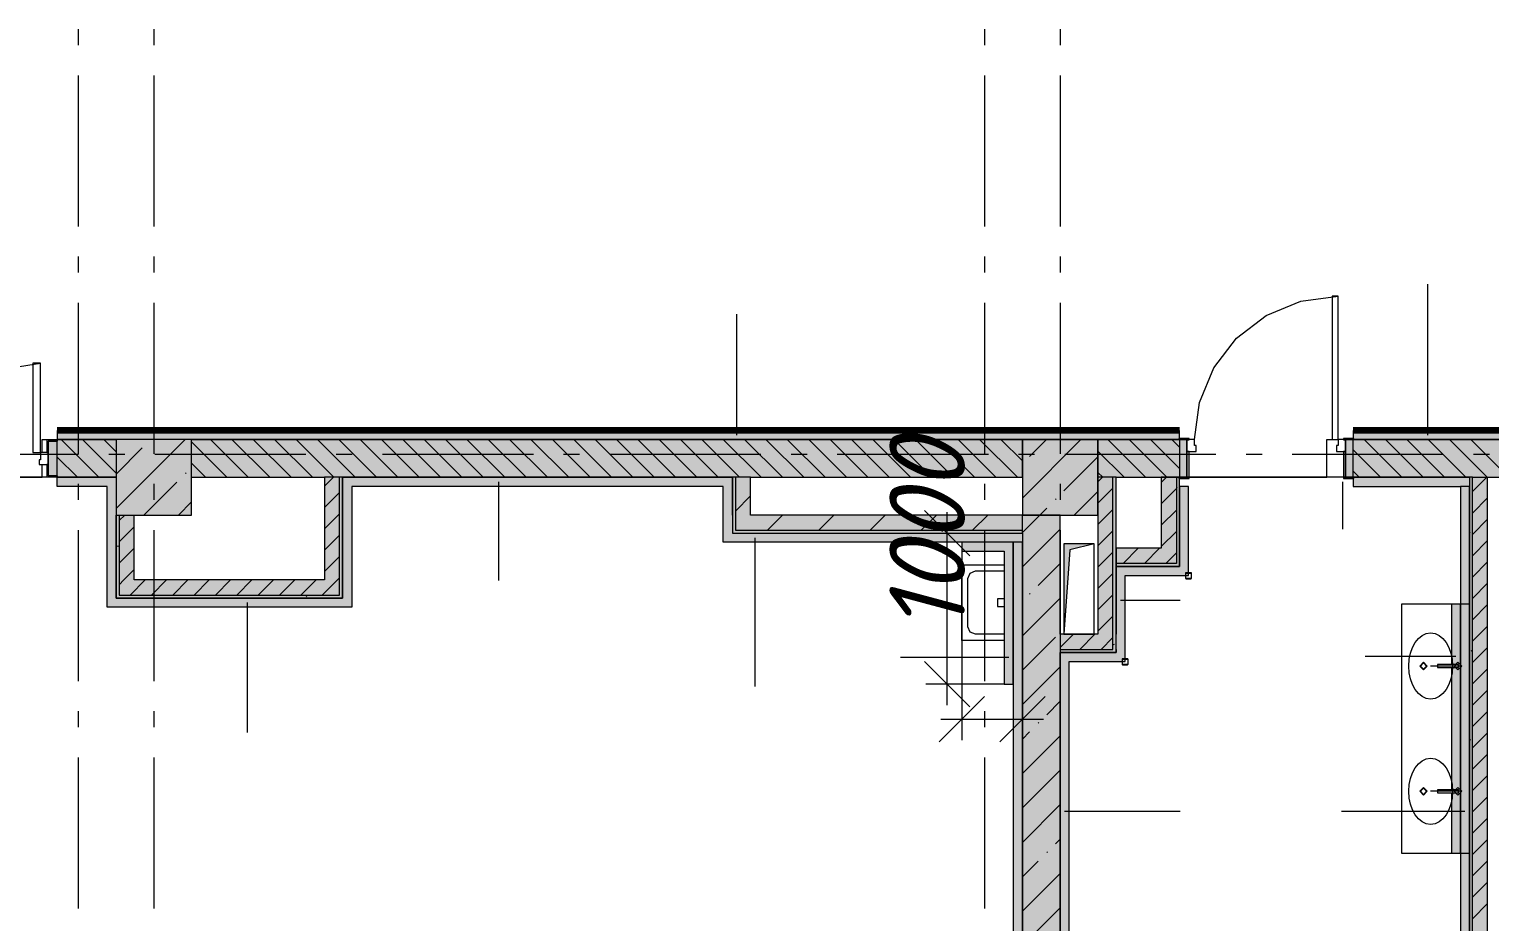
# Model space of a CAD drawing. Header units: millimetres. Extents: x -537608 to 253996, y -217170 to 186033.
# Drawn here: x -309236 to -299567, y 5605 to 11517 of the extents above; entities that cross this region are included whole.
import ezdxf

# ---------------------------------------------------------------- set-up
doc = ezdxf.new("R2010")
doc.units = ezdxf.units.MM
doc.layers.add('16) Лак 1.6м', color=160, linetype='Continuous', lineweight=90)
doc.layers.add('PDF _Геометрия', color=7, linetype='Continuous')
doc.layers.add('PDF _Текст', color=7, linetype='Continuous')
doc.layers.add('PDF _Сплошная заливка', color=7, linetype='Continuous', true_color=0xffffff)
doc.styles.add('PDF ISOCPEUR Italic', font='isocpeui.ttf')

msp = doc.modelspace()

# ---------------------------------------------------------------- hatches: boundary and pattern name
at = {"layer": 'PDF _Сплошная заливка', "true_color": 0xff7d7d, "transparency": 33554559}
h = msp.add_hatch(color=11, dxfattribs=at)
h.paths.add_polyline_path([(-298961.3577, 8799.3465), (-298961.3577, 8859.345), (-300471.358, 8859.345), (-300471.358, 8807.3447), (-300466.3589, 8807.3447), (-300466.3589, 8799.3465), (-299211.3587, 8799.3465)], flags=0)
h.paths.add_polyline_path([(-302661.3562, 8799.3465), (-301626.3578, 8799.3465), (-301626.3578, 8807.3447), (-301621.3587, 8807.3447), (-301621.3587, 8859.345), (-309051.3594, 8859.345), (-309051.3594, 8799.3465), (-302984.786, 8799.3465)], flags=0)
h.paths.add_polyline_path([(-310811.3609, 8799.3465), (-310811.3609, 8859.345), (-311771.359, 8859.345), (-311771.359, 8799.3465), (-311161.3581, 8799.3465)], flags=0)
h.paths.add_polyline_path([(-312471.362, 8799.3465), (-312471.362, 8859.345), (-312691.3594, 8859.345), (-312691.3594, 8799.3465)], flags=0)
h.paths.add_polyline_path([(-313391.3625, 8799.3465), (-313391.3625, 8859.345), (-313641.3592, 8859.345), (-313641.3592, 8799.3465)], flags=0)
h.paths.add_polyline_path([(-315311.3629, 8799.3465), (-315311.3629, 8859.345), (-317776.3623, 8859.345), (-317776.3623, 8799.3465), (-316392.4345, 8799.3465)], flags=0)
h.paths.add_polyline_path([(-314341.3622, 8799.3465), (-314341.3622, 8859.345), (-314611.3599, 8859.345), (-314611.3599, 8799.3465)], flags=0)
h.paths.add_polyline_path([(-319744.3478, 8799.3465), (-319537.3627, 8799.3465), (-319536.3637, 8859.345), (-322926.3628, 8859.345), (-322926.3628, 8799.3465), (-320161.3621, 8799.3465)], flags=0)
h.paths.add_polyline_path([(-324686.3642, 8799.3465), (-324686.3642, 8859.345), (-325065.3617, 8859.345), (-325065.3617, 8799.3465), (-324772.2154, 8799.3465)], flags=0)
at = {"layer": 'PDF _Сплошная заливка', "transparency": 33554559}
h = msp.add_hatch(color=256, dxfattribs=at)
h.paths.add_polyline_path([(-299632.8727, 8549.3454), (-299211.3587, 8549.3454), (-299211.3587, 8799.3465), (-300471.358, 8799.3465), (-300471.358, 8549.3454), (-299681.3572, 8549.3454)], flags=0)
h.paths.add_polyline_path([(-302041.357, 8549.3454), (-301621.3587, 8549.3454), (-301621.3587, 8799.3465), (-302161.3584, 8797.9513), (-302161.3584, 8549.3454), (-302061.358, 8549.3454)], flags=0)
h.paths.add_polyline_path([(-302984.786, 8549.3454), (-302661.3562, 8549.3454), (-302661.3562, 8799.3465), (-308161.3582, 8797.9513), (-308161.3582, 8549.3454), (-304461.3596, 8549.3454)], flags=0)
h.paths.add_polyline_path([(-308850.6309, 8549.3454), (-308661.3603, 8549.3454), (-308661.3603, 8799.3465), (-309049.3615, 8797.3464), (-309049.3615, 8549.3454)], flags=0)
h.paths.add_polyline_path([(-311101.3596, 8549.3454), (-310813.3588, 8551.3454), (-310811.3609, 8799.3465), (-311161.3581, 8797.9513), (-311161.3581, 8549.3454)], flags=0)
h.paths.add_polyline_path([(-312691.3594, 8549.3454), (-312471.362, 8549.3454), (-312471.362, 8799.3465), (-312691.3594, 8797.9513), (-312691.3594, 8634.3462)], flags=0)
h.paths.add_polyline_path([(-313391.3625, 8549.3454), (-313391.3625, 8799.3465), (-313641.3592, 8797.9513), (-313641.3592, 8549.3454), (-313481.3602, 8549.3454)], flags=0)
h.paths.add_polyline_path([(-311661.3603, 8549.3454), (-311661.3603, 8799.3465), (-311771.359, 8797.9513), (-311771.359, 8549.3454)], flags=0)
h.paths.add_polyline_path([(-314611.3599, 8549.3454), (-314341.3622, 8549.3454), (-314341.3622, 8799.3465), (-314611.3599, 8797.9513), (-314611.3599, 8634.3462)], flags=0)
h.paths.add_polyline_path([(-315311.3629, 8549.3454), (-315311.3629, 8799.3465), (-317161.3622, 8797.9513), (-317161.3622, 8549.3454), (-315401.3607, 8549.3454)], flags=0)
h.paths.add_polyline_path([(-317776.3623, 8549.3454), (-317661.3601, 8551.3454), (-317661.3601, 8799.3465), (-317774.36, 8797.3464), (-317776.3623, 8551.3454)], flags=0)
h.paths.add_polyline_path([(-319744.3478, 8549.3454), (-319538.3617, 8551.3454), (-319537.3627, 8799.3465), (-320161.3621, 8799.3465), (-320161.3621, 8549.3454)], flags=0)
for points in [[(-302661.3562, 8299.3443), (-302161.3584, 8299.3443), (-302161.3584, 8799.3465), (-302661.3562, 8797.9513), (-302661.3562, 8549.3454)], [(-302161.3584, 7509.3457), (-302061.358, 7509.3457), (-302061.358, 8549.3454), (-302161.3584, 8549.3454), (-302161.3584, 8085.9672)], [(-302061.358, 7409.3452), (-302041.357, 7409.3452), (-302041.357, 8549.3454), (-302061.358, 8549.3454), (-302061.358, 7509.3457)], [(-301641.3596, 7979.3442), (-301621.3587, 7979.3442), (-301621.6988, 8541.345), (-301626.3578, 8541.345), (-301626.3578, 8549.3454), (-301641.3596, 8549.3454), (-301641.3596, 8079.3447)], [(-299632.8727, 1049.3435), (-299581.3569, 1049.3435), (-299581.3569, 8549.3454), (-299681.3572, 8549.3454), (-299681.3572, 1049.3435)], [(-302661.3562, 8199.346), (-302661.3562, 8299.3443), (-304561.3601, 8299.3443), (-304561.3601, 8199.346), (-302984.786, 8199.346)], [(-302661.3562, 8179.3451), (-302661.3562, 8199.346), (-304581.3567, 8199.346), (-304581.3567, 8179.3451), (-302984.786, 8179.3451)], [(-307281.3596, 7769.3451), (-307281.3596, 7869.3455), (-308641.3593, 7869.3455), (-308641.3593, 7769.3451), (-308012.6536, 7769.3451)], [(-307281.3596, 7749.3441), (-307181.3592, 7749.3441), (-307181.3592, 7769.3451), (-308661.3603, 7769.3451), (-308661.3603, 7749.3441), (-308012.6536, 7749.3441)], [(-302386.3594, 7409.3452), (-302061.358, 7409.3452), (-302061.358, 7509.3457), (-302411.3595, 7509.3457), (-302411.3595, 7409.3452)]]:
    msp.add_hatch(color=256, dxfattribs=at).paths.add_polyline_path(points)
at = {"layer": 'PDF _Сплошная заливка', "true_color": 0xff7d7d, "transparency": 33554559}
h = msp.add_hatch(color=11, dxfattribs=at)
h.paths.add_polyline_path([(-308661.3603, 8489.3447), (-308661.3603, 8549.3454), (-309051.3594, 8549.3454), (-309051.3594, 8489.3447), (-308721.3589, 8489.3447)], flags=0)
h.paths.add_polyline_path([(-311101.3596, 8489.3447), (-310811.3609, 8489.3447), (-310811.3609, 8549.3454), (-311101.3596, 8549.3454)], flags=0)
for points in [[(-304641.3595, 8489.3447), (-304581.3567, 8489.3447), (-304581.3567, 8549.3454), (-307101.3597, 8549.3454), (-307101.3597, 8489.3447), (-306336.6949, 8489.3447)], [(-302661.3562, 8119.3444), (-302661.3562, 8179.3451), (-304581.3567, 8179.3451), (-304581.3567, 8119.3444), (-302721.3591, 8119.3444)]]:
    msp.add_hatch(color=11, dxfattribs=at).paths.add_polyline_path(points)
at = {"layer": 'PDF _Сплошная заливка', "true_color": 0x2254ff, "transparency": 33554559}
for points in [[(-299701.3582, 8489.3447), (-299701.3582, 8549.3454), (-300466.3589, 8548.9234), (-300466.3589, 8541.345), (-300471.358, 8541.345), (-300471.358, 8489.3447), (-299761.3567, 8489.3447)], [(-302041.357, 7389.3443), (-301981.3585, 7389.3443), (-301981.3585, 7959.3454), (-302041.357, 7959.3454), (-302041.357, 7509.3457)], [(-302411.3595, 1359.3452), (-302351.3566, 1359.3452), (-302351.3566, 7389.3443), (-302411.3595, 7389.3443), (-302411.3595, 1678.1138)], [(-302351.3566, 7329.3458), (-301981.3585, 7329.3458), (-301981.3585, 7389.3443), (-302351.3566, 7389.3443), (-302351.3566, 7373.983)]]:
    msp.add_hatch(color=160, dxfattribs=at).paths.add_polyline_path(points)
at = {"layer": 'PDF _Сплошная заливка', "transparency": 33554559}
h = msp.add_hatch(color=256, dxfattribs=at)
h.paths.add_polyline_path([(-299701.3582, 1049.3435), (-299681.3572, 1049.3435), (-299681.3572, 3531.9906), (-299701.3582, 3531.9906), (-299701.3582, 1675.991)], flags=0)
h.paths.add_polyline_path([(-299701.3582, 3547.9914), (-299681.3572, 3547.9914), (-299681.3572, 4441.9906), (-299701.3582, 4441.9906), (-299701.3582, 3814.0642)], flags=0)
h.paths.add_polyline_path([(-299701.3582, 4457.9913), (-299681.3572, 4457.9913), (-299681.3572, 5357.9909), (-299701.3582, 5357.9909), (-299701.3582, 4526.0484)], flags=0)
h.paths.add_polyline_path([(-299701.3582, 5457.9913), (-299681.3572, 5457.9913), (-299681.3572, 8549.3454), (-299701.3582, 8549.3454), (-299701.3582, 5477.9901)], flags=0)
at = {"layer": 'PDF _Сплошная заливка', "true_color": 0xd7ff5b, "transparency": 33554559}
h = msp.add_hatch(color=61, dxfattribs=at)
h.paths.add_polyline_path([(-299701.3582, 5477.9901), (-299701.3582, 6059.3438), (-299761.3567, 6059.3438), (-299761.3567, 5477.9901)], flags=0)
h.paths.add_polyline_path([(-299717.2126, 7709.3444), (-299701.3582, 7709.3444), (-299701.3582, 8489.3447), (-299761.3567, 8489.3447), (-299761.3567, 7709.3444)], flags=0)
at = {"layer": 'PDF _Сплошная заливка', "true_color": 0xbce362, "transparency": 33554559}
for points in [[(-302781.3576, 8059.3459), (-302781.3576, 8119.3444), (-303061.3579, 8119.3444), (-303061.3579, 8059.3459), (-302984.786, 8059.3459)], [(-302781.3576, 7179.3451), (-302721.3591, 7179.3451), (-302721.3591, 8119.3444), (-302781.3576, 8119.3444), (-302781.3576, 7373.983)]]:
    msp.add_hatch(color=63, dxfattribs=at).paths.add_polyline_path(points)
at = {"layer": 'PDF _Сплошная заливка', "true_color": 0xe2e2e2, "transparency": 33554559}
msp.add_hatch(color=254, dxfattribs=at).paths.add_polyline_path([(-302386.3594, 7509.3457), (-302346.3575, 8069.3442), (-302186.3585, 8109.3461), (-302386.3594, 8109.3461), (-302386.3594, 8085.9672)])
at = {"layer": 'PDF _Сплошная заливка', "true_color": 0x72dde8, "transparency": 33554559}
msp.add_hatch(color=141, dxfattribs=at).paths.add_polyline_path([(-299761.3567, 6059.3438), (-299761.3567, 7709.3444), (-299821.3553, 7709.3444), (-299821.3553, 7309.3448), (-299773.564, 7309.3448), (-299773.564, 7289.346), (-299821.3553, 7289.346), (-299821.3553, 6479.3443), (-299773.564, 6479.3443), (-299773.564, 6459.3455), (-299821.3553, 6459.3455), (-299821.3553, 6059.3438), (-299773.564, 6059.3438)])
at = {"layer": 'PDF _Сплошная заливка', "true_color": 0xdfff7b, "transparency": 33554559}
msp.add_hatch(color=61, dxfattribs=at).paths.add_polyline_path([(-299761.3567, 6059.3438), (-299701.3582, 6059.3438), (-299701.3582, 7709.3444), (-299761.3567, 7709.3444), (-299761.3567, 7373.983)])

# ---------------------------------------------------------------- linework, layer by layer
at = {"layer": '16) Лак 1.6м'}
for p, q in [((-301621.3587, 8859.345), (-309051.3594, 8859.345)), ((-298961.3577, 8859.345), (-300471.358, 8859.345))]:
    msp.add_line(p, q, dxfattribs=at)
at = {"layer": 'PDF _Геометрия', "color": 253, "lineweight": 9, "true_color": 0xaaaaaa}
for p, q in [((-308911.3614, 11517.3459), (-308911.3614, 11411.5131)), ((-308411.3593, 11517.3459), (-308411.3593, 11411.5131)), ((-302911.3573, 11517.3459), (-302911.3573, 11411.5131)), ((-302411.3595, 11517.3459), (-302411.3595, 11411.5131)), ((-308911.3614, 11211.5145), (-308911.3614, 10211.5123)), ((-308411.3593, 11211.5145), (-308411.3593, 10211.5123)), ((-302911.3573, 11211.5145), (-302911.3573, 10211.5123)), ((-302411.3595, 11211.5145), (-302411.3595, 10211.5123)), ((-308911.3614, 10011.5136), (-308911.3614, 9905.6809)), ((-308411.3593, 10011.5136), (-308411.3593, 9905.6809)), ((-302911.3573, 10011.5136), (-302911.3573, 9905.6809)), ((-302411.3595, 10011.5136), (-302411.3595, 9905.6809)), ((-308911.3614, 9705.68), (-308911.3614, 8705.68)), ((-308411.3593, 9705.68), (-308411.3593, 8705.68)), ((-302911.3573, 9705.68), (-302911.3573, 8705.68)), ((-302411.3595, 9705.68), (-302411.3595, 8705.68)), ((-308909.7897, 8699.346), (-309909.7897, 8699.346)), ((-308603.9539, 8699.346), (-308709.7889, 8699.346)), ((-307403.9575, 8699.346), (-308403.9574, 8699.346)), ((-307098.1216, 8699.346), (-307203.9566, 8699.346)), ((-305898.1208, 8699.346), (-306898.1208, 8699.346)), ((-305592.2894, 8699.346), (-305698.12, 8699.346)), ((-304392.2885, 8699.346), (-305392.2885, 8699.346)), ((-304086.457, 8699.346), (-304192.2876, 8699.346)), ((-302886.4562, 8699.346), (-303886.4562, 8699.346)), ((-302580.6205, 8699.346), (-302686.4554, 8699.346)), ((-301380.6196, 8699.346), (-302380.6196, 8699.346)), ((-301074.7881, 8699.346), (-301180.623, 8699.346)), ((-299874.7873, 8699.346), (-300874.7873, 8699.346)), ((-299568.9558, 8699.346), (-299674.7865, 8699.346)), ((-301871.3597, 8549.3454), (-301864.3583, 8549.3454)), ((-308911.3614, 8505.6792), (-308911.3614, 8399.8463)), ((-308411.3593, 8505.6792), (-308411.3593, 8399.8463)), ((-302911.3573, 8505.6792), (-302911.3573, 8399.8463)), ((-302411.3595, 8505.6792), (-302411.3595, 8399.8463)), ((-308911.3614, 8199.8455), (-308911.3614, 7199.8456)), ((-308411.3593, 8199.8455), (-308411.3593, 7199.8456)), ((-302911.3573, 8199.8455), (-302911.3573, 7199.8456)), ((-302411.3595, 8199.8455), (-302411.3595, 7199.8456)), ((-302186.3585, 8109.3461), (-302386.3594, 8109.3461)), ((-302386.3594, 8109.3461), (-302386.3594, 7509.3457)), ((-302346.3575, 8069.3442), (-302386.3594, 7509.3457)), ((-302186.3585, 8109.3461), (-302346.3575, 8069.3442)), ((-302186.3585, 7509.3457), (-302186.3585, 8109.3461)), ((-303061.3579, 7469.346), (-303061.3579, 7969.3459)), ((-303061.3579, 7969.3459), (-302781.3576, 7969.3459)), ((-303006.716, 7914.6996), (-302971.3601, 7929.3461)), ((-302971.3601, 7929.3461), (-302781.3576, 7929.3461)), ((-303021.3603, 7879.3459), (-303006.716, 7914.6996)), ((-303021.3603, 7559.3459), (-303021.3603, 7879.3459)), ((-302781.3576, 7744.3449), (-302826.3716, 7744.3449)), ((-302826.3716, 7744.3449), (-302826.3716, 7694.3447)), ((-302826.3716, 7694.3447), (-302781.3576, 7694.3447)), ((-299701.3582, 7709.3444), (-300151.3559, 7709.3444)), ((-300151.3559, 7709.3444), (-300151.3559, 6059.3438)), ((-299701.3582, 6059.3438), (-299701.3582, 7709.3444)), ((-303006.716, 7523.99), (-303021.3603, 7559.3459)), ((-302781.3576, 7469.346), (-303061.3579, 7469.346)), ((-302971.3601, 7509.3457), (-303006.716, 7523.99)), ((-302781.3576, 7509.3457), (-302971.3601, 7509.3457)), ((-302386.3594, 7509.3457), (-302186.3585, 7509.3457)), ((-300030.8593, 7299.3444), (-300005.8592, 7324.3445)), ((-300005.8592, 7274.3443), (-300030.8593, 7299.3444)), ((-300025.8601, 7299.3444), (-300005.8592, 7319.3453)), ((-300005.8592, 7279.3456), (-300025.8601, 7299.3444)), ((-300005.8592, 7324.3445), (-299980.8591, 7299.3444)), ((-300005.8592, 7319.3453), (-299985.8625, 7299.3444)), ((-299985.8625, 7299.3444), (-300005.8592, 7279.3456)), ((-299980.8591, 7299.3444), (-300005.8592, 7274.3443)), ((-299763.5656, 7299.3444), (-299958.563, 7299.3444)), ((-299773.564, 7309.3448), (-299913.562, 7309.3448)), ((-299913.562, 7309.3448), (-299913.562, 7289.346)), ((-299913.562, 7289.346), (-299773.564, 7289.346)), ((-299802.5901, 7299.3444), (-299777.59, 7324.3445)), ((-299777.59, 7274.3443), (-299802.5901, 7299.3444)), ((-299777.59, 7324.3445), (-299752.5899, 7299.3444)), ((-299752.5899, 7299.3444), (-299777.59, 7274.3443)), ((-299773.564, 7289.346), (-299773.564, 7309.3448)), ((-308911.3614, 6999.8468), (-308911.3614, 6894.0119)), ((-308411.3593, 6999.8468), (-308411.3593, 6894.0119)), ((-302911.3573, 6999.8468), (-302911.3573, 6894.0119)), ((-302411.3595, 6999.8468), (-302411.3595, 6894.0119)), ((-308911.3614, 6694.0132), (-308911.3614, 5694.0132)), ((-308411.3593, 6694.0132), (-308411.3593, 5694.0132)), ((-302911.3573, 6694.0132), (-302911.3573, 5694.0132)), ((-302411.3595, 6694.0132), (-302411.3595, 5694.0132)), ((-300030.8593, 6469.3438), (-300005.8592, 6494.3439)), ((-300025.8601, 6469.3438), (-300005.8592, 6489.3448)), ((-300005.8592, 6494.3439), (-299980.8591, 6469.3438)), ((-300005.8592, 6489.3448), (-299985.8625, 6469.3438)), ((-299773.564, 6479.3443), (-299913.562, 6479.3443)), ((-299913.562, 6479.3443), (-299913.562, 6459.3455)), ((-299802.5901, 6469.3438), (-299777.59, 6494.3439)), ((-299777.59, 6494.3439), (-299752.5899, 6469.3438)), ((-299773.564, 6459.3455), (-299773.564, 6479.3443)), ((-300005.8592, 6444.3459), (-300030.8593, 6469.3438)), ((-300005.8592, 6449.345), (-300025.8601, 6469.3438)), ((-299985.8625, 6469.3438), (-300005.8592, 6449.345)), ((-299980.8591, 6469.3438), (-300005.8592, 6444.3459)), ((-299763.5656, 6469.3438), (-299958.563, 6469.3438)), ((-299913.562, 6459.3455), (-299773.564, 6459.3455)), ((-299777.59, 6444.3459), (-299802.5901, 6469.3438)), ((-299752.5899, 6469.3438), (-299777.59, 6444.3459)), ((-300151.3559, 6059.3438), (-299701.3582, 6059.3438))]:
    msp.add_line(p, q, dxfattribs=at)
at = {"layer": 'PDF _Геометрия', "lineweight": 9}
for p, q in [((-299976.424, 8829.3457), (-299976.424, 9829.3457)), ((-301046.3562, 9622.07), (-300817.2345, 9716.9744)), ((-300817.2345, 9716.9744), (-300571.3585, 9749.3462)), ((-300571.3585, 9749.3462), (-300611.356, 9749.3462)), ((-300611.356, 9749.3462), (-300611.356, 8799.3465)), ((-300571.3585, 8799.3465), (-300571.3585, 9749.3462)), ((-304551.8009, 8829.3457), (-304551.8009, 9629.3448)), ((-301243.1104, 9471.0962), (-301046.3562, 9622.07)), ((-301394.0799, 9274.3463), (-301243.1104, 9471.0962)), ((-309343.679, 9275.468), (-309161.3582, 9304.3456)), ((-309161.3582, 9304.3456), (-309211.3584, 9304.3456)), ((-309211.3584, 9304.3456), (-309211.3584, 8714.3456)), ((-309161.3582, 8714.3456), (-309161.3582, 9304.3456)), ((-301488.9864, 9045.2246), (-301394.0799, 9274.3463)), ((-301521.3582, 8799.3465), (-301488.9864, 9045.2246)), ((-309051.3594, 8859.345), (-309051.3594, 8799.3465)), ((-309051.3594, 8799.3465), (-308661.3603, 8799.3465)), ((-308661.3603, 8799.3465), (-309051.3594, 8799.3465)), ((-309051.3594, 8799.3465), (-309051.3594, 8797.9513)), ((-308775.6693, 8549.3454), (-309025.6703, 8799.3465)), ((-308661.3603, 8576.4554), (-308884.2471, 8799.3465)), ((-308661.3603, 8717.8787), (-308742.8281, 8799.3465)), ((-308661.3603, 8798.8642), (-308660.8781, 8799.3465)), ((-308661.3603, 8342.6682), (-308204.6799, 8799.3465)), ((-308161.3582, 8799.3465), (-308661.3603, 8799.3465)), ((-308661.3603, 8799.3465), (-308661.3603, 8299.3443)), ((-308161.3582, 8299.3443), (-308161.3582, 8799.3465)), ((-302661.3562, 8799.3465), (-308161.3582, 8799.3465)), ((-308161.3582, 8799.3465), (-302661.3562, 8799.3465)), ((-307785.7193, 8549.3454), (-308035.7204, 8799.3465)), ((-307644.3004, 8549.3454), (-307894.2971, 8799.3465)), ((-307502.8771, 8549.3454), (-307752.8781, 8799.3465)), ((-307361.4581, 8549.3454), (-307611.4549, 8799.3465)), ((-307220.0349, 8549.3454), (-307470.0359, 8799.3465)), ((-307078.6116, 8549.3454), (-307328.6126, 8799.3465)), ((-306937.1926, 8549.3454), (-307187.1937, 8799.3465)), ((-306795.7693, 8549.3454), (-307045.7704, 8799.3465)), ((-306654.3504, 8549.3454), (-306904.3471, 8799.3465)), ((-306512.9271, 8549.3454), (-306762.9282, 8799.3465)), ((-306371.5081, 8549.3454), (-306621.5049, 8799.3465)), ((-306230.0849, 8549.3454), (-306480.0859, 8799.3465)), ((-306088.6616, 8549.3454), (-306338.6627, 8799.3465)), ((-305947.2426, 8549.3454), (-306197.2437, 8799.3465)), ((-305805.8193, 8549.3454), (-306055.8204, 8799.3465)), ((-305664.4004, 8549.3454), (-305914.4015, 8799.3465)), ((-305522.9771, 8549.3454), (-305772.9782, 8799.3465)), ((-305381.5581, 8549.3454), (-305631.5549, 8799.3465)), ((-305240.1349, 8549.3454), (-305490.136, 8799.3465)), ((-305098.7116, 8549.3454), (-305348.7127, 8799.3465)), ((-304957.2926, 8549.3454), (-305207.2938, 8799.3465)), ((-304815.8694, 8549.3454), (-305065.8705, 8799.3465)), ((-304674.4504, 8549.3454), (-304924.4515, 8799.3465)), ((-304533.0271, 8549.3454), (-304783.0283, 8799.3465)), ((-304391.6082, 8549.3454), (-304641.605, 8799.3465)), ((-304250.1849, 8549.3454), (-304500.186, 8799.3465)), ((-304108.7659, 8549.3454), (-304358.7627, 8799.3465)), ((-303967.3427, 8549.3454), (-304217.3438, 8799.3465)), ((-303825.9194, 8549.3454), (-304075.9205, 8799.3465)), ((-303684.5004, 8549.3454), (-303934.5015, 8799.3465)), ((-303543.0772, 8549.3454), (-303793.0782, 8799.3465)), ((-303401.6582, 8549.3454), (-303651.655, 8799.3465)), ((-303260.2349, 8549.3454), (-303510.236, 8799.3465)), ((-303118.816, 8549.3454), (-303368.8127, 8799.3465)), ((-302977.3927, 8549.3454), (-303227.3937, 8799.3465)), ((-302835.9694, 8549.3454), (-303085.9705, 8799.3465)), ((-302694.5505, 8549.3454), (-302944.5515, 8799.3465)), ((-302661.3562, 8657.5744), (-302803.1282, 8799.3465)), ((-302661.3562, 8798.9955), (-302661.7093, 8799.3465)), ((-302661.3562, 8412.1053), (-302274.1172, 8799.3465)), ((-302161.3584, 8799.3465), (-302661.3562, 8799.3465)), ((-302661.3562, 8799.3465), (-302661.3562, 8549.3454)), ((-302661.3562, 8549.3454), (-302661.3562, 8799.3465)), ((-302661.3562, 8799.3465), (-302161.3584, 8799.3465)), ((-302614.0213, 8687.5392), (-302502.2185, 8799.3465)), ((-302161.3584, 8549.3454), (-302161.3584, 8799.3465)), ((-302161.3584, 8799.3465), (-301626.3578, 8799.3465)), ((-301626.3578, 8799.3465), (-302161.3584, 8799.3465)), ((-302161.3584, 8799.3465), (-302161.3584, 8549.3454)), ((-301846.0238, 8549.3454), (-302096.0205, 8799.3465)), ((-301704.6005, 8549.3454), (-301954.6015, 8799.3465)), ((-301621.3587, 8607.5247), (-301813.1783, 8799.3465)), ((-301621.3587, 8748.9458), (-301671.7593, 8799.3465)), ((-301556.3567, 8807.3447), (-301626.3578, 8807.3447)), ((-301626.3578, 8807.3447), (-301626.3578, 8799.3465)), ((-301626.3578, 8799.3465), (-301556.3567, 8799.3465)), ((-301621.3587, 8807.3447), (-301621.3587, 8859.345)), ((-301571.3584, 8799.3465), (-301621.3587, 8799.3465)), ((-301621.3587, 8799.3465), (-301621.3587, 8549.3454)), ((-301521.3582, 8799.3465), (-301571.3584, 8799.3465)), ((-301571.3584, 8799.3465), (-301571.3584, 8719.3448)), ((-301571.3584, 8549.3454), (-301571.3584, 8799.3465)), ((-301556.3567, 8799.3465), (-301571.3584, 8799.3465)), ((-301571.3584, 8799.3465), (-301571.3584, 8798.3453)), ((-301556.3567, 8799.3465), (-301556.3567, 8807.3447)), ((-301556.3567, 8798.3453), (-301556.3567, 8799.3465)), ((-301521.3582, 8759.3445), (-301521.3582, 8799.3465)), ((-300611.356, 8799.3465), (-300571.3585, 8799.3465)), ((-300571.3585, 8799.3465), (-300571.3585, 8759.3445)), ((-300521.3583, 8799.3465), (-300571.3585, 8799.3465)), ((-300466.3589, 8807.3447), (-300536.3558, 8807.3447)), ((-300536.3558, 8807.3447), (-300536.3558, 8799.3465)), ((-300521.3583, 8799.3465), (-300536.3558, 8799.3465)), ((-300536.3558, 8799.3465), (-300536.3558, 8798.3453)), ((-300536.3558, 8799.3465), (-300466.3589, 8799.3465)), ((-300521.3583, 8719.3448), (-300521.3583, 8799.3465)), ((-300471.358, 8799.3465), (-300521.3583, 8799.3465)), ((-300521.3583, 8799.3465), (-300521.3583, 8549.3454)), ((-300521.3583, 8798.3453), (-300521.3583, 8799.3465)), ((-300471.358, 8859.345), (-300471.358, 8807.3447)), ((-300471.358, 8549.3454), (-300471.358, 8799.3465)), ((-300466.3589, 8799.3465), (-300466.3589, 8807.3447)), ((-299211.3587, 8799.3465), (-300466.3589, 8799.3465)), ((-300466.3589, 8799.3465), (-299211.3587, 8799.3465)), ((-300148.966, 8549.3454), (-300398.9671, 8799.3465)), ((-300007.5427, 8549.3454), (-300257.5439, 8799.3465)), ((-299866.1238, 8549.3454), (-300116.1206, 8799.3465)), ((-299724.7005, 8549.3454), (-299974.7016, 8799.3465)), ((-299583.2815, 8549.3454), (-299833.2784, 8799.3465)), ((-299441.8583, 8549.3454), (-299691.8594, 8799.3465)), ((-309211.3584, 8714.3456), (-309161.3582, 8714.3456)), ((-309161.3582, 8714.3456), (-309161.3582, 8664.3454)), ((-309111.358, 8714.3456), (-309161.3582, 8714.3456)), ((-309049.3615, 8797.3464), (-309119.3583, 8797.3464)), ((-309119.3583, 8797.3464), (-309119.3583, 8714.3456)), ((-309119.3583, 8714.3456), (-309111.358, 8714.3456)), ((-309111.358, 8714.3456), (-309111.358, 8789.346)), ((-309111.358, 8789.346), (-309049.3615, 8789.346)), ((-309051.3594, 8789.346), (-309111.358, 8789.346)), ((-309111.358, 8789.346), (-309111.358, 8559.3459)), ((-309111.358, 8634.3462), (-309111.358, 8714.3456)), ((-309051.3594, 8559.3459), (-309051.3594, 8789.346)), ((-309049.3615, 8789.346), (-309049.3615, 8797.3464)), ((-308661.3603, 8570.7651), (-308487.5609, 8744.5645)), ((-307927.1426, 8549.3454), (-308161.3582, 8783.5631)), ((-301987.4428, 8549.3454), (-302161.3584, 8723.2611)), ((-301571.3584, 8798.3453), (-301556.3567, 8798.3453)), ((-301571.3584, 8719.3448), (-301511.3556, 8719.3448)), ((-301556.3567, 8719.3448), (-301571.3584, 8719.3448)), ((-301571.3584, 8719.3448), (-301571.3584, 8549.3454)), ((-301556.3567, 8549.3454), (-301556.3567, 8719.3448)), ((-301511.3556, 8759.3445), (-301521.3582, 8759.3445)), ((-301511.3556, 8719.3448), (-301511.3556, 8759.3445)), ((-300571.3585, 8759.3445), (-300581.3568, 8759.3445)), ((-300581.3568, 8759.3445), (-300581.3568, 8719.3448)), ((-300581.3568, 8719.3448), (-300521.3583, 8719.3448)), ((-300536.3558, 8798.3453), (-300521.3583, 8798.3453)), ((-300521.3583, 8719.3448), (-300536.3558, 8719.3448)), ((-300536.3558, 8719.3448), (-300536.3558, 8549.3454)), ((-300521.3583, 8549.3454), (-300521.3583, 8719.3448)), ((-300290.385, 8549.3454), (-300471.358, 8730.3163)), ((-309161.3582, 8664.3454), (-309171.3608, 8664.3454)), ((-309171.3608, 8664.3454), (-309171.3608, 8634.3462)), ((-309171.3608, 8634.3462), (-309111.358, 8634.3462)), ((-309111.358, 8634.3462), (-309119.3583, 8634.3462)), ((-309119.3583, 8634.3462), (-309119.3583, 8551.3454)), ((-309111.358, 8559.3459), (-309111.358, 8634.3462)), ((-308917.0926, 8549.3454), (-309051.3594, 8683.6144)), ((-308068.5616, 8549.3454), (-308161.3582, 8642.142)), ((-302385.9244, 8459.4423), (-302161.3584, 8684.0084)), ((-309119.3583, 8551.3454), (-309049.3615, 8551.3454)), ((-309049.3615, 8559.3459), (-309111.358, 8559.3459)), ((-309111.358, 8559.3459), (-309051.3594, 8559.3459)), ((-309051.3594, 8489.3447), (-309051.3594, 8549.3454)), ((-309051.3594, 8549.3454), (-308661.3603, 8549.3454)), ((-308661.3603, 8549.3454), (-309051.3594, 8549.3454)), ((-309049.3615, 8551.3454), (-309049.3615, 8559.3459)), ((-308476.5809, 8299.3443), (-308259.464, 8516.4655)), ((-308202.4366, 8573.4908), (-308197.6957, 8578.2316)), ((-308161.3582, 8549.3454), (-307281.3596, 8549.3454)), ((-307281.3596, 8490.9444), (-307222.9586, 8549.3454)), ((-307281.3596, 8549.3454), (-307281.3596, 7869.3455)), ((-307181.3592, 8549.3454), (-307281.3596, 8549.3454)), ((-307181.3592, 7769.3451), (-307181.3592, 8549.3454)), ((-307161.3582, 8549.3454), (-307181.3592, 8549.3454)), ((-307101.3597, 8549.3454), (-307161.3582, 8549.3454)), ((-307161.3582, 8549.3454), (-307161.3582, 7749.3441)), ((-307161.3582, 7749.3441), (-307161.3582, 8549.3454)), ((-307161.3582, 8549.3454), (-307101.3597, 8549.3454)), ((-307101.3597, 8549.3454), (-304581.3567, 8549.3454)), ((-304581.3567, 8549.3454), (-307101.3597, 8549.3454)), ((-306129.8046, 8519.3461), (-306129.8046, 7865.8857)), ((-304581.3567, 8549.3454), (-304581.3567, 8489.3447)), ((-304581.3567, 8489.3447), (-304581.3567, 8549.3454)), ((-304561.3601, 8549.3454), (-304581.3567, 8549.3454)), ((-304461.3596, 8549.3454), (-304561.3601, 8549.3454)), ((-304561.3601, 8549.3454), (-304561.3601, 8299.3443)), ((-304461.3596, 8299.3443), (-304461.3596, 8549.3454)), ((-304461.3596, 8549.3454), (-302661.3562, 8549.3454)), ((-302661.3562, 8549.3454), (-302661.3562, 8299.3443)), ((-302128.866, 8549.3454), (-302161.3584, 8581.8378)), ((-302161.3584, 8519.7746), (-302131.7897, 8549.3454)), ((-302161.3584, 8299.3443), (-302161.3584, 8549.3454)), ((-302061.358, 8549.3454), (-302161.3584, 8549.3454)), ((-302161.3584, 8549.3454), (-302161.3584, 7509.3457)), ((-302061.358, 7509.3457), (-302061.358, 8549.3454)), ((-302041.357, 8549.3454), (-302061.358, 8549.3454)), ((-302041.357, 7959.3454), (-302041.357, 8549.3454)), ((-302041.357, 8549.3454), (-301626.3578, 8549.3454)), ((-301741.3557, 8515.5117), (-301707.5242, 8549.3454)), ((-301641.3596, 8549.3454), (-301741.3557, 8549.3454)), ((-301741.3557, 8549.3454), (-301741.3557, 8079.3447)), ((-301626.3578, 8549.3454), (-301641.3596, 8549.3454)), ((-301641.3596, 8549.3454), (-301641.3596, 8079.3447)), ((-301556.3567, 8549.3454), (-301626.3578, 8549.3454)), ((-301626.3578, 8549.3454), (-301626.3578, 8541.345)), ((-301626.3578, 8541.345), (-301556.3567, 8541.345)), ((-301621.3587, 8549.3454), (-301571.3584, 8549.3454)), ((-301621.3587, 8079.3447), (-301621.3587, 8541.345)), ((-301571.3584, 8549.3454), (-301556.3567, 8549.3454)), ((-301556.3567, 8541.345), (-301556.3567, 8549.3454)), ((-300542.0912, 8519.3461), (-300542.0912, 8206.4163)), ((-300536.3558, 8549.3454), (-300521.3583, 8549.3454)), ((-300466.3589, 8549.3454), (-300536.3558, 8549.3454)), ((-300536.3558, 8549.3454), (-300536.3558, 8541.345)), ((-300536.3558, 8541.345), (-300466.3589, 8541.345)), ((-300521.3583, 8549.3454), (-300471.358, 8549.3454)), ((-300431.8083, 8549.3454), (-300471.358, 8588.8951)), ((-300471.358, 8541.345), (-300471.358, 8489.3447)), ((-299701.3582, 8549.3454), (-300466.3589, 8549.3454)), ((-300466.3589, 8549.3454), (-299701.3582, 8549.3454)), ((-300466.3589, 8541.345), (-300466.3589, 8549.3454)), ((-299701.3582, 8549.3454), (-299701.3582, 8489.3447)), ((-299681.3572, 8549.3454), (-299701.3582, 8549.3454)), ((-299701.3582, 8549.3454), (-299701.3582, 8489.3447)), ((-299681.3572, 8454.1912), (-299586.201, 8549.3454)), ((-299681.3572, 8549.3454), (-299581.3569, 8549.3454)), ((-299681.3572, 5457.9913), (-299681.3572, 8549.3454)), ((-299581.3569, 8549.3454), (-299211.3587, 8549.3454)), ((-299581.3569, 1049.3435), (-299581.3569, 8549.3454)), ((-308721.3589, 8489.3447), (-309051.3594, 8489.3447)), ((-308721.3589, 7689.3455), (-308721.3589, 8489.3447)), ((-307281.3596, 8349.5233), (-307181.3592, 8449.5236)), ((-304641.3595, 8489.3447), (-307101.3597, 8489.3447)), ((-307101.3597, 8489.3447), (-307101.3597, 7749.3441)), ((-304641.3595, 8119.3444), (-304641.3595, 8489.3447)), ((-304581.3567, 8489.3447), (-304581.3567, 8299.3443)), ((-304581.3567, 8299.3443), (-304581.3567, 8489.3447)), ((-304561.3601, 8325.9484), (-304461.3596, 8425.9488)), ((-302317.9212, 8299.3443), (-302161.3584, 8455.9093)), ((-302161.3584, 8378.3534), (-302061.358, 8478.3539)), ((-301741.3557, 8374.0906), (-301641.3596, 8474.0889)), ((-301561.3558, 8489.3447), (-301621.3587, 8489.3447)), ((-301621.3587, 8489.3447), (-301621.3587, 7959.3454)), ((-301561.3558, 7959.3454), (-301561.3558, 8489.3447)), ((-300471.358, 8489.3447), (-299761.3567, 8489.3447)), ((-299701.3582, 8489.3447), (-299761.3567, 8489.3447)), ((-299761.3567, 8489.3447), (-299761.3567, 7709.3444)), ((-299701.3582, 8489.3447), (-299701.3582, 7709.3444)), ((-299701.3582, 7709.3444), (-299701.3582, 8489.3447)), ((-299681.3572, 8312.7701), (-299581.3569, 8412.7684)), ((-308248.484, 8299.3443), (-308161.3582, 8386.4701)), ((-303159.959, 7039.345), (-303159.959, 8319.3453)), ((-302546.0224, 8299.3443), (-302499.975, 8345.3917)), ((-302442.9476, 8402.417), (-302438.2068, 8407.1578)), ((-302161.3584, 8236.9323), (-302061.358, 8336.9328)), ((-301741.3557, 8232.6694), (-301641.3596, 8332.6677)), ((-308661.3603, 7749.3441), (-308661.3603, 8299.3443)), ((-308661.3603, 8299.3443), (-308661.3603, 7869.3455)), ((-308661.3603, 8299.3443), (-308161.3582, 8299.3443)), ((-308641.3593, 8262.3157), (-308604.3286, 8299.3443)), ((-308641.3593, 8299.3443), (-308641.3593, 7869.3455)), ((-308641.3593, 8120.8945), (-308541.359, 8220.8928)), ((-308541.359, 7869.3455), (-308541.359, 8299.3443)), ((-307281.3596, 8208.1021), (-307181.3592, 8308.1004)), ((-304581.3567, 8299.3443), (-304581.3567, 8199.346)), ((-304561.3601, 8299.3443), (-304561.3601, 8199.346)), ((-302661.3562, 8299.3443), (-304461.3596, 8299.3443)), ((-304348.5491, 8199.346), (-304248.5487, 8299.3443)), ((-304009.1401, 8199.346), (-303909.1397, 8299.3443)), ((-303669.7269, 8199.346), (-303569.7264, 8299.3443)), ((-303330.3179, 8199.346), (-303230.3175, 8299.3443)), ((-302990.9046, 8199.346), (-302890.9042, 8299.3443)), ((-302661.3562, 8184.0084), (-302546.0224, 8299.3443)), ((-302661.3562, 8299.3443), (-302161.3584, 8299.3443)), ((-302661.3562, 8199.346), (-302661.3562, 8299.3443)), ((-302411.3595, 8299.3443), (-302661.3562, 8299.3443)), ((-302411.3595, 7509.3457), (-302411.3595, 8299.3443)), ((-299681.3572, 8171.349), (-299581.3569, 8271.3473)), ((-307281.3596, 8066.6788), (-307181.3592, 8166.6792)), ((-304581.3567, 8199.346), (-304581.3567, 8179.3451)), ((-304581.3567, 8199.346), (-304581.3567, 8179.3451)), ((-304581.3567, 8179.3451), (-302661.3562, 8179.3451)), ((-304581.3567, 8179.3451), (-302661.3562, 8179.3451)), ((-304561.3601, 8199.346), (-302661.3562, 8199.346)), ((-304432.4153, 8149.3458), (-304432.4153, 7163.4391)), ((-303372.0896, 8179.3451), (-303159.959, 8179.3451)), ((-303159.959, 8179.3451), (-303019.9566, 8179.3451)), ((-302661.3562, 7955.9093), (-302411.3595, 8205.9082)), ((-302661.3562, 8179.3451), (-302661.3562, 8199.346)), ((-302661.3562, 8179.3451), (-302661.3562, 8119.3444)), ((-302161.3584, 8095.5112), (-302061.358, 8195.5117)), ((-301741.3557, 8091.2462), (-301641.3596, 8191.2466)), ((-299681.3572, 8029.9257), (-299581.3569, 8129.9262)), ((-308641.3593, 7979.4713), (-308541.359, 8079.4717)), ((-304581.3567, 8119.3444), (-304641.3595, 8119.3444)), ((-303061.3579, 8119.3444), (-304581.3567, 8119.3444)), ((-302781.3576, 8119.3444), (-303061.3579, 8119.3444)), ((-303061.3579, 8119.3444), (-303061.3579, 8059.3459)), ((-302781.3576, 8119.3444), (-303061.3579, 8119.3444)), ((-303061.3579, 8059.3459), (-302781.3576, 8059.3459)), ((-303061.3579, 8059.3459), (-303061.3579, 6948.1027)), ((-302721.3591, 8119.3444), (-302781.3576, 8119.3444)), ((-302781.3576, 8059.3459), (-302781.3576, 7179.3451)), ((-302721.3591, 7179.3451), (-302721.3591, 8119.3444)), ((-302661.3562, 8119.3444), (-302721.3591, 8119.3444)), ((-302721.3591, 8119.3444), (-302721.3591, 1109.3442)), ((-302661.3562, 8119.3444), (-302661.3562, 1299.3446)), ((-302661.3562, 1299.3446), (-302661.3562, 8119.3444)), ((-302161.3584, 7954.0901), (-302061.358, 8054.0905)), ((-302041.357, 8074.0893), (-302036.1038, 8079.3447)), ((-301741.3557, 8079.3447), (-302041.357, 8079.3447)), ((-302041.357, 8079.3447), (-302041.357, 7979.3442)), ((-301994.681, 7979.3442), (-301894.6805, 8079.3447)), ((-301853.2577, 7979.3442), (-301753.2616, 8079.3447)), ((-301711.8387, 7979.3442), (-301641.3596, 8049.8255)), ((-301641.3596, 8079.3447), (-301641.3596, 7979.3442)), ((-301621.3587, 7979.3442), (-301621.3587, 8079.3447)), ((-308610.064, 7869.3455), (-308541.359, 7938.0506)), ((-307281.3596, 7925.2577), (-307181.3592, 8025.2581)), ((-302556.9982, 7832.1704), (-302411.3595, 7977.8114)), ((-302041.357, 7979.3442), (-302041.357, 7959.3454)), ((-301641.3596, 7979.3442), (-302041.357, 7979.3442)), ((-301981.3585, 7959.3454), (-302041.357, 7959.3454)), ((-302041.357, 7959.3454), (-302041.357, 7509.3457)), ((-302041.357, 7509.3457), (-302041.357, 7959.3454)), ((-302041.357, 7959.3454), (-301621.3587, 7959.3454)), ((-301621.3587, 7959.3454), (-301981.3585, 7959.3454)), ((-301621.3587, 7959.3454), (-301621.3587, 7979.3442)), ((-301561.3558, 7899.3448), (-301561.3558, 7959.3454)), ((-299681.3572, 7888.5046), (-299581.3569, 7988.505)), ((-308661.3603, 7869.3455), (-308661.3603, 7769.3451)), ((-308641.3593, 7838.0502), (-308610.064, 7869.3455)), ((-308641.3593, 7869.3455), (-308641.3593, 7769.3451)), ((-308568.6455, 7769.3451), (-308468.645, 7869.3455)), ((-307281.3596, 7869.3455), (-308541.359, 7869.3455)), ((-308427.2222, 7769.3451), (-308327.2218, 7869.3455)), ((-308285.7989, 7769.3451), (-308185.7985, 7869.3455)), ((-308144.38, 7769.3451), (-308044.3795, 7869.3455)), ((-308002.9567, 7769.3451), (-307902.9563, 7869.3455)), ((-307861.5378, 7769.3451), (-307761.5373, 7869.3455)), ((-307720.1145, 7769.3451), (-307620.114, 7869.3455)), ((-307578.6955, 7769.3451), (-307478.6951, 7869.3455)), ((-307437.2723, 7769.3451), (-307337.2718, 7869.3455)), ((-307281.3596, 7783.8366), (-307181.3592, 7883.837)), ((-302161.3584, 7812.669), (-302061.358, 7912.6694)), ((-301981.3585, 7389.3443), (-301981.3585, 7899.3448)), ((-301981.3585, 7899.3448), (-301561.3558, 7899.3448)), ((-301580.1855, 7916.0603), (-301581.3568, 7913.2313)), ((-301581.3568, 7913.2313), (-301581.3568, 7881.232)), ((-301581.3568, 7881.232), (-301580.1855, 7878.403)), ((-301577.3566, 7917.2315), (-301580.1855, 7916.0603)), ((-301580.1855, 7878.403), (-301577.3566, 7877.2318)), ((-301579.3588, 7913.2313), (-301578.7732, 7914.6458)), ((-301579.3588, 7881.232), (-301579.3588, 7913.2313)), ((-301578.7732, 7879.8175), (-301579.3588, 7881.232)), ((-301578.7732, 7914.6458), (-301577.3566, 7915.2314)), ((-301577.3566, 7879.2319), (-301578.7732, 7879.8175)), ((-301545.3594, 7917.2315), (-301577.3566, 7917.2315)), ((-301577.3566, 7915.2314), (-301545.3594, 7915.2314)), ((-301545.3594, 7879.2319), (-301577.3566, 7879.2319)), ((-301577.3566, 7877.2318), (-301545.3594, 7877.2318)), ((-301542.5304, 7916.0603), (-301545.3594, 7917.2315)), ((-301545.3594, 7915.2314), (-301543.9428, 7914.6458)), ((-301543.9428, 7879.8175), (-301545.3594, 7879.2319)), ((-301545.3594, 7877.2318), (-301542.5304, 7878.403)), ((-301543.9428, 7914.6458), (-301543.3571, 7913.2313)), ((-301543.3571, 7881.232), (-301543.9428, 7879.8175)), ((-301543.3571, 7913.2313), (-301543.3571, 7881.232)), ((-301541.3592, 7913.2313), (-301542.5304, 7916.0603)), ((-301542.5304, 7878.403), (-301541.3592, 7881.232)), ((-301541.3592, 7881.232), (-301541.3592, 7913.2313)), ((-299681.3572, 7747.0835), (-299581.3569, 7847.0839)), ((-308661.3603, 7769.3451), (-308661.3603, 7749.3441)), ((-307161.3582, 7749.3441), (-308661.3603, 7749.3441)), ((-308661.3603, 7749.3441), (-307281.3596, 7749.3441)), ((-308641.3593, 7769.3451), (-307281.3596, 7769.3451)), ((-307295.849, 7769.3451), (-307281.3596, 7783.8366)), ((-307281.3596, 7769.3451), (-307181.3592, 7769.3451)), ((-307281.3596, 7749.3441), (-307181.3592, 7749.3441)), ((-307181.3592, 7749.3441), (-307161.3582, 7749.3441)), ((-307101.3597, 7749.3441), (-307101.3597, 7689.3455)), ((-302661.3562, 7499.7112), (-302411.3595, 7749.7123)), ((-302614.0213, 7775.1451), (-302609.2806, 7779.8881)), ((-302161.3584, 7671.2479), (-302061.358, 7771.2461)), ((-302011.3578, 7736.026), (-301616.592, 7736.026)), ((-308661.3603, 7689.3455), (-308721.3589, 7689.3455)), ((-307101.3597, 7689.3455), (-308661.3603, 7689.3455)), ((-307792.9188, 7719.3448), (-307792.9188, 6859.259)), ((-299681.3572, 7605.6624), (-299581.3569, 7705.6628)), ((-302161.3584, 7529.8246), (-302061.358, 7629.825)), ((-299681.3572, 7464.2413), (-299581.3569, 7564.2417)), ((-302661.3562, 7271.6143), (-302442.9476, 7490.0229)), ((-302411.3595, 7421.2468), (-302323.2605, 7509.3457)), ((-302411.3595, 7509.3457), (-302411.3595, 7409.3452)), ((-302161.3584, 7509.3457), (-302411.3595, 7509.3457)), ((-302281.8377, 7409.3452), (-302181.8373, 7509.3457)), ((-302140.4188, 7409.3452), (-302061.358, 7488.4039)), ((-302061.358, 7409.3452), (-302061.358, 7509.3457)), ((-302041.357, 7409.3452), (-302041.357, 7509.3457)), ((-302751.3583, 7356.5311), (-303469.0371, 7356.5311)), ((-302411.3595, 7409.3452), (-302061.358, 7409.3452)), ((-302411.3595, 7409.3452), (-302411.3595, 7389.3443)), ((-302351.3566, 7389.3443), (-302411.3595, 7389.3443)), ((-302411.3595, 7389.3443), (-302411.3595, 1359.3452)), ((-302411.3595, 1359.3452), (-302411.3595, 7389.3443)), ((-302411.3595, 7389.3443), (-302041.357, 7389.3443)), ((-302041.357, 7389.3443), (-302351.3566, 7389.3443)), ((-302041.357, 7409.3452), (-302041.357, 7389.3443)), ((-302041.357, 7389.3443), (-302041.357, 7409.3452)), ((-301981.3585, 7329.3458), (-301981.3585, 7389.3443)), ((-299791.356, 7363.3732), (-300391.3586, 7363.3732)), ((-299681.3572, 7322.8201), (-299581.3569, 7422.8206)), ((-302661.3562, 7043.5152), (-302411.3595, 7293.5141)), ((-302351.3566, 1359.3452), (-302351.3566, 7329.3458)), ((-302351.3566, 7329.3458), (-301981.3585, 7329.3458)), ((-302000.1882, 7346.0591), (-302001.3594, 7343.2302)), ((-302001.3594, 7343.2302), (-302001.3594, 7311.2308)), ((-302001.3594, 7311.2308), (-302000.1882, 7308.4018)), ((-301997.3593, 7347.2304), (-302000.1882, 7346.0591)), ((-302000.1882, 7308.4018), (-301997.3593, 7307.2306)), ((-301999.3572, 7343.2302), (-301998.7716, 7344.6447)), ((-301999.3572, 7311.2308), (-301999.3572, 7343.2302)), ((-301998.7716, 7309.8163), (-301999.3572, 7311.2308)), ((-301998.7716, 7344.6447), (-301997.3593, 7345.2303)), ((-301997.3593, 7309.2307), (-301998.7716, 7309.8163)), ((-301965.3577, 7347.2304), (-301997.3593, 7347.2304)), ((-301997.3593, 7345.2303), (-301965.3577, 7345.2303)), ((-301965.3577, 7309.2307), (-301997.3593, 7309.2307)), ((-301997.3593, 7307.2306), (-301965.3577, 7307.2306)), ((-301962.5287, 7346.0591), (-301965.3577, 7347.2304)), ((-301965.3577, 7345.2303), (-301963.9454, 7344.6447)), ((-301963.9454, 7309.8163), (-301965.3577, 7309.2307)), ((-301965.3577, 7307.2306), (-301962.5287, 7308.4018)), ((-301963.9454, 7344.6447), (-301963.3598, 7343.2302)), ((-301963.3598, 7311.2308), (-301963.9454, 7309.8163)), ((-301963.3598, 7343.2302), (-301963.3598, 7311.2308)), ((-301961.3576, 7343.2302), (-301962.5287, 7346.0591)), ((-301962.5287, 7308.4018), (-301961.3576, 7311.2308)), ((-301961.3576, 7311.2308), (-301961.3576, 7343.2302)), ((-299681.3572, 7181.399), (-299581.3569, 7281.3973)), ((-303159.959, 7179.3451), (-303299.957, 7179.3451)), ((-302781.3576, 7179.3451), (-303159.959, 7179.3451)), ((-302781.3576, 7179.3451), (-302721.3591, 7179.3451)), ((-302661.3562, 7160.2355), (-302661.3562, 6948.1027)), ((-302499.975, 6976.8016), (-302411.3595, 7065.4172)), ((-299681.3572, 7039.9779), (-299581.3569, 7139.9762)), ((-299681.3572, 6898.5546), (-299581.3569, 6998.5551)), ((-303201.356, 6948.1027), (-302521.3582, 6948.1027)), ((-303061.3579, 6948.1027), (-303061.3579, 6808.1025)), ((-302661.3562, 6948.1027), (-302661.3562, 6808.1025)), ((-302556.9982, 6919.7763), (-302552.2574, 6924.5171)), ((-302661.3562, 6815.4162), (-302614.0213, 6862.751)), ((-302661.3562, 6587.3171), (-302411.3595, 6837.3182)), ((-299681.3572, 6757.1335), (-299581.3569, 6857.134)), ((-299681.3572, 6615.7124), (-299581.3569, 6715.7129)), ((-302661.3562, 6359.2202), (-302411.3595, 6609.2191)), ((-299681.3572, 6474.2913), (-299581.3569, 6574.2917)), ((-299681.3572, 6332.8702), (-299581.3569, 6432.8706)), ((-302661.3562, 6131.1212), (-302411.3595, 6381.12)), ((-302381.3559, 6338.6681), (-301616.592, 6338.6681)), ((-299731.3574, 6335.1588), (-300548.8902, 6335.1588)), ((-299681.3572, 6191.4491), (-299581.3569, 6291.4495)), ((-302442.9476, 6121.4307), (-302411.3595, 6153.0231)), ((-299681.3572, 6050.0279), (-299581.3569, 6150.0262)), ((-302661.3562, 5903.0221), (-302556.9982, 6007.3822)), ((-302499.975, 6064.4075), (-302495.2299, 6069.1483)), ((-299761.3567, 6059.3438), (-299761.3567, 5537.9908)), ((-299701.3582, 5477.9901), (-299701.3582, 6059.3438)), ((-299701.3582, 6059.3438), (-299701.3582, 5477.9901)), ((-299681.3572, 5908.6068), (-299581.3569, 6008.6051)), ((-302661.3562, 5674.923), (-302411.3595, 5924.9241)), ((-299681.3572, 5767.1836), (-299581.3569, 5867.184)), ((-299681.3572, 5625.7625), (-299581.3569, 5725.7629)), ((-302614.0213, 5494.1609), (-302411.3595, 5696.825))]:
    msp.add_line(p, q, dxfattribs=at)
at = {"layer": 'PDF _Геометрия', "color": 9, "lineweight": 9, "true_color": 0xc0c0c0}
for p, q in [((-309151.3598, 8714.3456), (-309151.3598, 8799.3465)), ((-309151.3598, 8799.3465), (-309051.3594, 8799.3465)), ((-300646.3588, 8549.3454), (-300646.3588, 8799.3465)), ((-300646.3588, 8799.3465), (-300611.356, 8799.3465)), ((-309151.3598, 8549.3454), (-309151.3598, 8634.3462)), ((-309051.3594, 8549.3454), (-310811.3609, 8549.3454)), ((-310811.3609, 8549.3454), (-309151.3598, 8549.3454)), ((-300536.3558, 8549.3454), (-301556.3567, 8549.3454)), ((-301556.3567, 8549.3454), (-300646.3588, 8549.3454))]:
    msp.add_line(p, q, dxfattribs=at)
at = {"layer": 'PDF _Геометрия', "color": 8, "lineweight": 9, "true_color": 0x787878}
for p, q in [((-301637.7685, 8483.8697), (-301641.1228, 8478.0611)), ((-307181.3592, 8203.9038), (-307179.8521, 8203.9038)), ((-303190.8969, 8189.2444), (-303194.2512, 8195.0509)), ((-301640.6491, 8145.7396), (-301641.3596, 8146.9625)), ((-299698.3828, 8185.3862), (-299701.3582, 8180.2343)), ((-308647.1422, 8089.3365), (-308650.4965, 8095.1431)), ((-307398.0497, 7754.6425), (-307401.4041, 7760.4512)), ((-307181.3592, 7797.5035), (-307179.8521, 7797.5035)), ((-302106.5571, 7391.1033), (-302099.8528, 7391.1033)), ((-302053.3705, 7438.1862), (-302056.7205, 7443.9928)), ((-299684.0054, 7398.3286), (-299687.3554, 7404.1351)), ((-299693.9693, 6805.9863), (-299697.3236, 6811.7928))]:
    msp.add_line(p, q, dxfattribs=at)
at = {"layer": 'PDF _Геометрия', "lineweight": 20}
for p, q in [((-303309.9552, 8329.3457), (-303159.959, 8179.3451)), ((-303159.959, 8179.3451), (-303009.9583, 8029.3444)), ((-303309.9552, 7329.3458), (-303159.959, 7179.3451)), ((-303159.959, 7179.3451), (-303009.9583, 7029.3445)), ((-302911.3573, 7098.1034), (-303061.3579, 6948.1027)), ((-302511.3599, 7098.1034), (-302661.3562, 6948.1027)), ((-303061.3579, 6948.1027), (-303211.3585, 6798.1021)), ((-302661.3562, 6948.1027), (-302811.3569, 6798.1021))]:
    msp.add_line(p, q, dxfattribs=at)
at = {"layer": 'PDF _Геометрия', "color": 250, "lineweight": 9, "true_color": 0x333333}
for p, q in [((-299761.3567, 7709.3444), (-299821.3553, 7709.3444)), ((-299821.3553, 7709.3444), (-299821.3553, 7309.3448)), ((-299761.3567, 7709.3444), (-299761.3567, 6059.3438)), ((-299761.3567, 6059.3438), (-299761.3567, 7709.3444)), ((-299701.3582, 7709.3444), (-299701.3582, 6059.3438)), ((-299701.3582, 6059.3438), (-299701.3582, 7709.3444)), ((-299821.3553, 7289.346), (-299821.3553, 6479.3443)), ((-299821.3553, 6459.3455), (-299821.3553, 6059.3438)), ((-299821.3553, 6059.3438), (-299761.3567, 6059.3438))]:
    msp.add_line(p, q, dxfattribs=at)
at = {"layer": 'PDF _Геометрия', "color": 253, "lineweight": 9, "true_color": 0xaaaaaa}
for centre, major_axis, ratio, start_param, end_param in [((-299958.563, 7299.3456), (0, 220.0586), 0.659085262, 0.000000216, 6.283185523), ((-299958.5631, 6469.3448), (0, 219.9738), 0.659085402, 0, 6.28318527)]:
    msp.add_ellipse(centre, major_axis=major_axis, ratio=ratio, start_param=start_param, end_param=end_param, dxfattribs=at)
at = {"layer": 'PDF _Сплошная заливка', "lineweight": 35, "transparency": 33554559}
for points in [[(-308661.3603, 8299.3443), (-308161.3582, 8299.3443), (-308661.3603, 8797.9513), (-308161.3582, 8799.3465)], [(-307181.3592, 7769.3451), (-307181.3592, 8549.3454), (-307281.3596, 7769.3451), (-307281.3596, 8549.3454)], [(-307161.3582, 7749.3441), (-307161.3582, 8549.3454), (-307181.3592, 7749.3441), (-307181.3592, 8549.3454)], [(-304561.3601, 8199.346), (-304561.3601, 8549.3454), (-304581.3567, 8199.346), (-304581.3567, 8549.3454)], [(-304461.3596, 8299.3443), (-304461.3596, 8549.3454), (-304561.3601, 8299.3443), (-304561.3601, 8549.3454)], [(-301641.3596, 8079.3447), (-301641.3596, 8549.3454), (-301741.3557, 8079.3447), (-301741.3557, 8549.3454)], [(-308641.3593, 7769.3451), (-308641.3593, 8299.3443), (-308661.3603, 7769.3451), (-308661.3603, 8299.3443)], [(-308541.359, 7869.3455), (-308541.359, 8299.3443), (-308641.3593, 7869.3455), (-308641.3593, 8299.3443)], [(-302411.3595, 1299.3446), (-302411.3595, 8299.3443), (-302661.3562, 1299.3446), (-302661.3562, 8299.3443)], [(-302041.357, 7979.3442), (-301641.3596, 7979.3442), (-302041.357, 8079.3447), (-301641.3596, 8079.3447)], [(-302041.357, 7959.3454), (-301621.3587, 7959.3454), (-302041.357, 7979.3442), (-301621.3587, 7979.3442)], [(-302411.3595, 7389.3443), (-302041.357, 7389.3443), (-302411.3595, 7409.3452), (-302041.357, 7409.3452)]]:
    msp.add_solid(points, dxfattribs=at)
at = {"layer": 'PDF _Сплошная заливка', "color": 7, "lineweight": 35, "true_color": 0xf4f4f4, "transparency": 33554559}
for points in [[(-301571.3584, 8549.3454), (-301571.3584, 8799.3465), (-301621.3587, 8549.3454), (-301621.3587, 8797.9513)], [(-300471.358, 8549.3454), (-300471.358, 8799.3465), (-300521.3583, 8549.3454), (-300521.3583, 8799.3465)], [(-309051.3594, 8559.3459), (-309051.3594, 8789.346), (-309111.358, 8559.3459), (-309111.358, 8789.346)]]:
    msp.add_solid(points, dxfattribs=at)
at = {"layer": 'PDF _Сплошная заливка', "color": 11, "lineweight": 35, "true_color": 0xff7d7d, "transparency": 33554559}
for points in [[(-307101.3597, 7749.3441), (-307101.3597, 8549.3454), (-307161.3582, 7749.3441), (-307161.3582, 8549.3454)], [(-308661.3603, 7689.3455), (-308661.3603, 8489.3447), (-308721.3589, 7689.3455), (-308721.3589, 8489.3447)], [(-304581.3567, 8119.3444), (-304581.3567, 8489.3447), (-304641.3595, 8119.3444), (-304641.3595, 8489.3447)], [(-308661.3603, 7689.3455), (-307101.3597, 7689.3455), (-308661.3603, 7749.3441), (-307101.3597, 7749.3441)]]:
    msp.add_solid(points, dxfattribs=at)
at = {"layer": 'PDF _Сплошная заливка', "color": 160, "lineweight": 35, "true_color": 0x2254ff, "transparency": 33554559}
for points in [[(-301561.3558, 7959.3454), (-301561.3558, 8489.3447), (-301621.3587, 7959.3454), (-301621.3587, 8489.3447)], [(-301981.3585, 7899.3448), (-301561.3558, 7899.3448), (-301981.3585, 7959.3454), (-301561.3558, 7959.3454)]]:
    msp.add_solid(points, dxfattribs=at)
at = {"layer": 'PDF _Сплошная заливка', "color": 40, "lineweight": 35, "true_color": 0xfca910, "transparency": 33554559}
msp.add_solid([(-302661.3562, 1049.3435), (-302661.3562, 8119.3444), (-302721.3591, 1049.3435), (-302721.3591, 8119.3444)], dxfattribs=at)

# ---------------------------------------------------------------- texts
at = {"layer": 'PDF _Текст', "insert": (-303291.4765, 7515.7744), "char_height": 500, "attachment_point": 4, "rotation": 90, "style": 'PDF ISOCPEUR Italic'}
msp.add_mtext('1000', dxfattribs=at)

doc.saveas('drawing.dxf')
